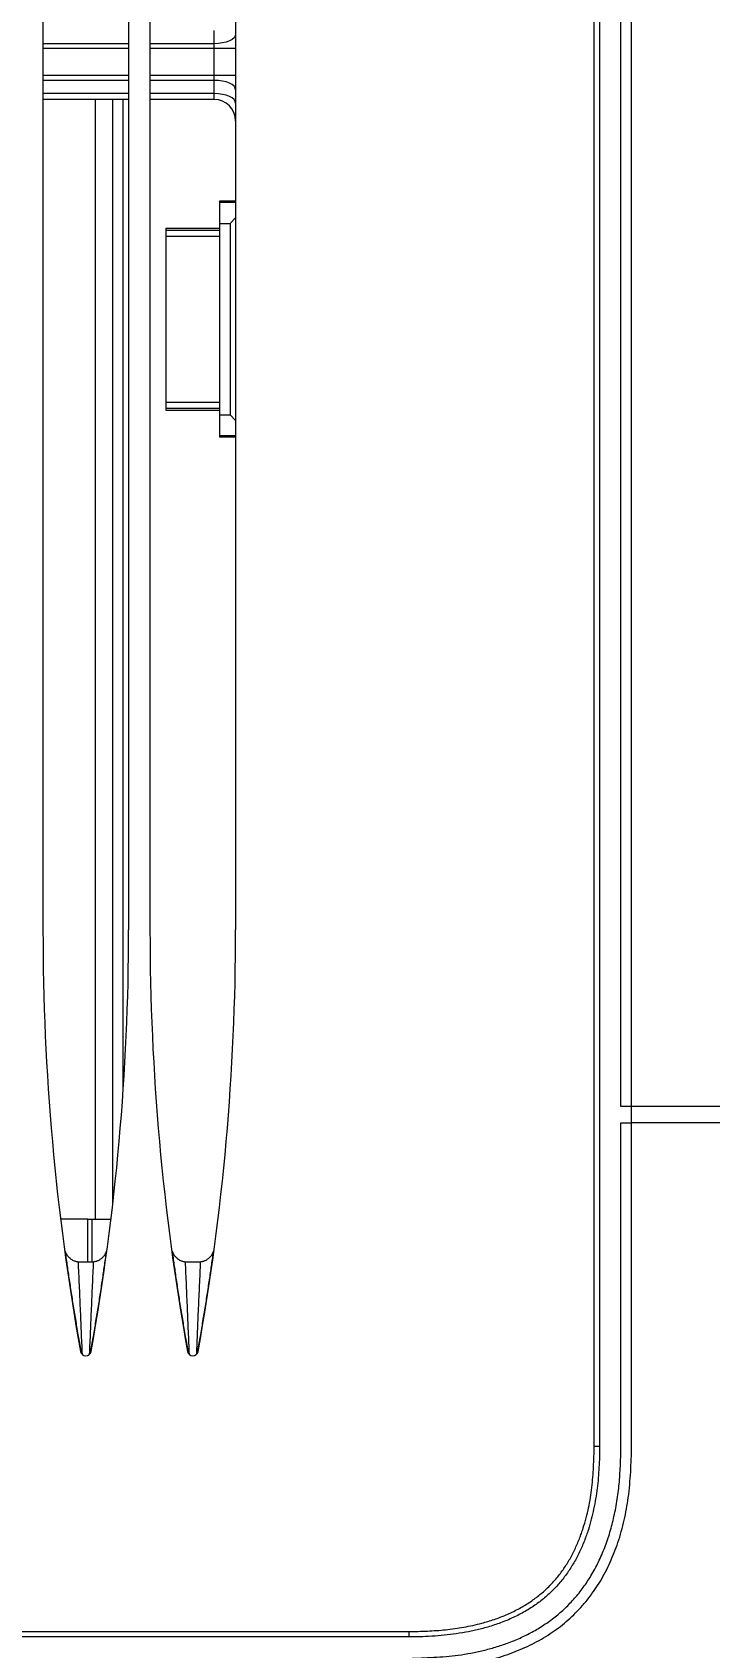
# Model space of a CAD drawing. Header units: metres. Extents: x -101133.8 to -101066.7, y -24899.3 to -24824.7.
# Drawn here: x -101102.6511 to -101102.5878, y -24837.4213 to -24837.2705 of the extents above; entities that cross this region are included whole.
import ezdxf

# ---------------------------------------------------------------- set-up
doc = ezdxf.new("R2010")
doc.units = ezdxf.units.M
doc.header["$LTSCALE"] = 0.2
doc.header["$PDSIZE"] = -5
doc.layers.add('CMT-COTATION DIVERS', color=1, linetype='Continuous')
doc.layers.add('CMT-CVC-MATERIEL', color=30, linetype='Continuous')
doc.styles.get("Standard").update_dxf_attribs({"font": 'arial.ttf'})
doc.dimstyles.get("Standard").update_dxf_attribs({"dimtxt": 0.18, "dimasz": 0.18, "dimexe": 0.18, "dimexo": 0.0625, "dimgap": 0.09, "dimtad": 0, "dimtih": 1, "dimtoh": 1, "dimdec": 4, "dimzin": 0, "dimdsep": 46, "dimtxsty": 'Standard', "dimcen": 0.09, "dimadec": 0, "dimazin": 0, "dimtfac": 1, "dimtdec": 4, "dimtofl": 0, "dimtmove": 0, "dimatfit": 3, "dimfxl": 1, "dimtolj": 1, "dimtzin": 0, "dimarcsym": 0})

# ---------------------------------------------------------------- blocks, each defined once
blk = doc.blocks.new('Cassette 600x600')
at = {"linetype": 'Continuous', "lineweight": 13}
for p, q in [((-20483.73, 72.81), (-20483.73, 443.21)), ((-20483.23, 443.21), (-20483.23, 72.81)), ((-20143.73, 107.01), (-20417.73, 107.01)), ((-20340.23, 99.01), (-20340.23, 107.01)), ((-20339.68, 99.01), (-20339.68, 107.01)), ((-20338.44, 99.01), (-20338.44, 107.01)), ((-20337.99, 99.01), (-20337.99, 107.01)), ((-20335.47, 99.01), (-20335.47, 107.01)), ((-20335.02, 99.01), (-20335.02, 107.01)), ((-20449.23, 104.73), (-20449.23, 104.76)), ((-20444.73, 102.83), (-20444.73, 105.36)), ((-20455.73, 103.7), (-20455.73, 103.74)), ((-20448.72, 103.7), (-20448.73, 103.53)), ((-20448.73, 102.83), (-20444.73, 102.83)), ((-20444.73, 102.83), (-20444.73, 102.42)), ((-20455.73, 102.27), (-20455.73, 102.31)), ((-20449.23, 101.25), (-20449.23, 101.28)), ((-20448.73, 102.48), (-20448.72, 102.31)), ((-20448.73, 102.42), (-20444.73, 102.42)), ((-20444.73, 102.42), (-20444.73, 100.65)), ((-20444.73, 102.1), (-20340.23, 102.1)), ((-20443.28, 100.48), (-20340.23, 100.48)), ((-20432.64, 99.51), (-20340.23, 99.51)), ((-20143.73, 99.01), (-20417.73, 99.01)), ((-20143.73, 97.01), (-20417.73, 97.01)), ((-20340.23, 91.01), (-20340.23, 97.01)), ((-20339.68, 91.01), (-20339.68, 97.01)), ((-20338.44, 91.01), (-20338.44, 97.01)), ((-20337.99, 91.01), (-20337.99, 97.01)), ((-20335.47, 91.01), (-20335.47, 97.01)), ((-20335.02, 91.01), (-20335.02, 97.01)), ((-20352.23, 95.54), (-20369.23, 95.54)), ((-20369.23, 95.54), (-20369.23, 90.51)), ((-20369.05, 95.54), (-20369.05, 90.51)), ((-20368.48, 95.54), (-20368.48, 90.51)), ((-20352.98, 95.54), (-20352.98, 90.51)), ((-20352.41, 95.54), (-20352.41, 90.51)), ((-20352.23, 95.54), (-20352.23, 90.51)), ((-20455.73, 93.7), (-20455.73, 93.74)), ((-20448.72, 93.7), (-20448.73, 93.53)), ((-20455.73, 92.27), (-20455.73, 92.31)), ((-20448.73, 92.48), (-20448.72, 92.31)), ((-20369.23, 90.51), (-20371.73, 90.51)), ((-20371.73, 89.01), (-20371.73, 90.51)), ((-20371.63, 89.01), (-20371.63, 90.51)), ((-20369.66, 90.51), (-20369.66, 89.53)), ((-20369.05, 90.51), (-20369.23, 90.51)), ((-20368.48, 90.51), (-20369.05, 90.51)), ((-20352.98, 90.51), (-20368.48, 90.51)), ((-20352.41, 90.51), (-20352.98, 90.51)), ((-20352.23, 90.51), (-20352.41, 90.51)), ((-20349.73, 90.51), (-20352.23, 90.51)), ((-20351.8, 90.51), (-20351.8, 89.53)), ((-20349.83, 89.01), (-20349.83, 90.51)), ((-20349.73, 89.01), (-20349.73, 90.51)), ((-20340.23, 91.01), (-20339.68, 91.01)), ((-20339.75, 90.24), (-20339.69, 90.61)), ((-20339.69, 90.61), (-20339.68, 91.01)), ((-20339.68, 91.01), (-20338.44, 91.01)), ((-20338.51, 90.24), (-20338.46, 90.61)), ((-20338.46, 90.61), (-20338.44, 91.01)), ((-20338.44, 91.01), (-20337.99, 91.01)), ((-20337.99, 89.01), (-20337.99, 91.01)), ((-20337.99, 91.01), (-20335.47, 91.01)), ((-20335.47, 89.01), (-20335.47, 91.01)), ((-20335.47, 91.01), (-20335.02, 91.01)), ((-20335.02, 91.01), (-20333.78, 91.01)), ((-20335, 90.61), (-20335.02, 91.01)), ((-20334.95, 90.24), (-20335, 90.61)), ((-20143.73, 89.01), (-20417.73, 89.01)), ((-20369.66, 89.53), (-20370.18, 89.01)), ((-20351.8, 89.53), (-20369.66, 89.53)), ((-20351.28, 89.01), (-20351.8, 89.53)), ((-20340.57, 89.01), (-20340.4, 89.04)), ((-20340.4, 89.04), (-20340.23, 89.16)), ((-20340.23, 89.16), (-20340.07, 89.34)), ((-20340.07, 89.34), (-20339.94, 89.59)), ((-20339.94, 89.59), (-20339.83, 89.89)), ((-20339.83, 89.89), (-20339.75, 90.24)), ((-20339.34, 89.01), (-20339.16, 89.04)), ((-20339.16, 89.04), (-20338.99, 89.16)), ((-20338.99, 89.16), (-20338.84, 89.34)), ((-20338.84, 89.34), (-20338.7, 89.59)), ((-20338.7, 89.59), (-20338.59, 89.89)), ((-20338.59, 89.89), (-20338.51, 90.24)), ((-20334.87, 89.89), (-20334.95, 90.24)), ((-20334.76, 89.59), (-20334.87, 89.89)), ((-20334.62, 89.34), (-20334.76, 89.59)), ((-20334.47, 89.16), (-20334.62, 89.34)), ((-20334.3, 89.04), (-20334.47, 89.16)), ((-20334.12, 89.01), (-20334.3, 89.04)), ((-20483.73, 72.81), (-20483.23, 72.81)), ((-20465.93, 55.51), (-20465.93, 55.01)), ((-20465.93, 55.51), (-20095.53, 55.51)), ((-20095.53, 55.01), (-20465.93, 55.01)), ((-20465.93, 53.01), (-20456.73, 53.01)), ((-20456.73, 53.01), (-20435.73, 53.01)), ((-20437.73, 53.01), (-20436.94, 53.01)), ((-20435.73, 53.01), (-20435.73, 52.01)), ((-20434.23, 53.01), (-20127.23, 53.01)), ((-20434.23, 52.01), (-20434.23, 53.01)), ((-20465.93, 52.01), (-20435.73, 52.01)), ((-20435.73, -42.83), (-20435.73, 52.01)), ((-20435.73, 52.01), (-20434.23, 52.01)), ((-20434.23, -42.83), (-20434.23, 52.01)), ((-20434.23, 52.01), (-20127.23, 52.01))]:
    blk.add_line(p, q, dxfattribs=at)
for centre, radius, start, end in [((-20417.73, -115.49), 222.5, 90, 100.1875), ((-20456.99, 103.01), 0.5, 100.1875, 259.8125), ((-20417.73, 321.51), 222.5, 259.8125, 270), ((-20417.73, -125.49), 222.5, 90, 100.1875), ((-20456.99, 93.01), 0.5, 100.1875, 259.8125), ((-20417.73, 311.51), 222.5, 259.8125, 270), ((-20342.23, 91.01), 2, 270, 0)]:
    blk.add_arc(centre, radius, start, end, dxfattribs=at)
for points, knots in [([(-20447.72, 104.95), (-20447.93, 104.92), (-20448.14, 104.89), (-20448.35, 104.86), (-20448.56, 104.83), (-20448.76, 104.8), (-20448.97, 104.77), (-20449.18, 104.74), (-20449.4, 104.71), (-20449.6, 104.68), (-20449.81, 104.65), (-20450.01, 104.62), (-20450.23, 104.59), (-20450.45, 104.56), (-20450.69, 104.52), (-20450.93, 104.48), (-20451.17, 104.45), (-20451.4, 104.41), (-20451.63, 104.38), (-20451.86, 104.34), (-20452.1, 104.3), (-20452.33, 104.27), (-20452.57, 104.23), (-20452.8, 104.19), (-20453.03, 104.15), (-20453.27, 104.12), (-20453.5, 104.08), (-20453.73, 104.04), (-20453.97, 104), (-20454.2, 103.96), (-20454.43, 103.92), (-20454.66, 103.89), (-20454.89, 103.85), (-20455.13, 103.81), (-20455.38, 103.76), (-20455.64, 103.72), (-20455.83, 103.68), (-20455.98, 103.66), (-20456.08, 103.64), (-20456.19, 103.62), (-20456.3, 103.6), (-20456.42, 103.58), (-20456.54, 103.56), (-20456.66, 103.54), (-20456.78, 103.52), (-20456.9, 103.5), (-20457.02, 103.47), (-20457.14, 103.45), (-20457.26, 103.43)], [0, 0, 0, 0, 1, 1, 1, 2, 2, 2, 3, 3, 3, 4, 4, 4, 5, 5, 5, 6, 6, 6, 7, 7, 7, 8, 8, 8, 9, 9, 9, 10, 10, 10, 11, 11, 11, 12, 12, 12, 13, 13, 13, 14, 14, 14, 15, 15, 15, 16, 16, 16, 16]), ([(-20447.72, 104.95), (-20447.73, 104.94), (-20447.74, 104.94), (-20447.74, 104.94), (-20447.75, 104.93), (-20447.76, 104.93), (-20447.77, 104.93), (-20447.77, 104.92), (-20447.78, 104.92), (-20447.79, 104.92), (-20447.8, 104.92), (-20447.8, 104.91), (-20447.81, 104.91), (-20447.84, 104.9), (-20447.87, 104.88), (-20447.9, 104.87), (-20447.93, 104.85), (-20447.96, 104.84), (-20447.98, 104.82), (-20448.01, 104.81), (-20448.04, 104.79), (-20448.06, 104.77), (-20448.09, 104.76), (-20448.11, 104.74), (-20448.14, 104.72), (-20448.17, 104.7), (-20448.2, 104.67), (-20448.23, 104.64), (-20448.27, 104.61), (-20448.29, 104.59), (-20448.32, 104.56), (-20448.35, 104.53), (-20448.37, 104.5), (-20448.4, 104.47), (-20448.42, 104.44), (-20448.44, 104.41), (-20448.47, 104.38), (-20448.49, 104.34), (-20448.52, 104.29), (-20448.55, 104.24), (-20448.57, 104.2), (-20448.6, 104.15), (-20448.61, 104.11), (-20448.63, 104.06), (-20448.65, 104.02), (-20448.66, 103.97), (-20448.68, 103.92), (-20448.69, 103.87), (-20448.7, 103.83), (-20448.7, 103.82), (-20448.7, 103.81), (-20448.7, 103.8), (-20448.71, 103.79), (-20448.71, 103.78), (-20448.71, 103.77), (-20448.71, 103.76), (-20448.71, 103.74), (-20448.72, 103.73), (-20448.72, 103.72), (-20448.72, 103.71), (-20448.72, 103.7)], [0, 0, 0, 0, 1, 1, 1, 2, 2, 2, 3, 3, 3, 4, 4, 4, 5, 5, 5, 6, 6, 6, 7, 7, 7, 8, 8, 8, 9, 9, 9, 10, 10, 10, 11, 11, 11, 12, 12, 12, 13, 13, 13, 14, 14, 14, 15, 15, 15, 16, 16, 16, 17, 17, 17, 18, 18, 18, 19, 19, 19, 20, 20, 20, 20]), ([(-20457.37, 103.33), (-20457.01, 103.35), (-20456.65, 103.36), (-20456.29, 103.37), (-20455.93, 103.39), (-20455.57, 103.4), (-20455.21, 103.42), (-20454.85, 103.43), (-20454.49, 103.45), (-20454.13, 103.46), (-20453.77, 103.48), (-20453.41, 103.49), (-20453.05, 103.51), (-20452.69, 103.52), (-20452.33, 103.54), (-20451.97, 103.56), (-20451.61, 103.57), (-20451.25, 103.59), (-20450.89, 103.6), (-20450.52, 103.62), (-20450.16, 103.64), (-20449.8, 103.65), (-20449.44, 103.67), (-20449.08, 103.68), (-20448.72, 103.7)], [0, 0, 0, 0, 1, 1, 1, 2, 2, 2, 3, 3, 3, 4, 4, 4, 5, 5, 5, 6, 6, 6, 7, 7, 7, 8, 8, 8, 8]), ([(-20448.72, 102.31), (-20449.08, 102.33), (-20449.44, 102.34), (-20449.8, 102.36), (-20450.16, 102.37), (-20450.52, 102.39), (-20450.89, 102.41), (-20451.25, 102.42), (-20451.61, 102.44), (-20451.97, 102.45), (-20452.33, 102.47), (-20452.69, 102.49), (-20453.05, 102.5), (-20453.41, 102.52), (-20453.77, 102.53), (-20454.13, 102.55), (-20454.49, 102.56), (-20454.85, 102.58), (-20455.21, 102.59), (-20455.57, 102.61), (-20455.93, 102.62), (-20456.29, 102.64), (-20456.65, 102.65), (-20457.01, 102.66), (-20457.37, 102.68)], [0, 0, 0, 0, 1, 1, 1, 2, 2, 2, 3, 3, 3, 4, 4, 4, 5, 5, 5, 6, 6, 6, 7, 7, 7, 8, 8, 8, 8]), ([(-20457.26, 102.58), (-20457.14, 102.56), (-20457.02, 102.54), (-20456.9, 102.51), (-20456.78, 102.49), (-20456.66, 102.47), (-20456.54, 102.45), (-20456.42, 102.43), (-20456.3, 102.41), (-20456.19, 102.39), (-20456.08, 102.37), (-20455.98, 102.35), (-20455.83, 102.33), (-20455.64, 102.29), (-20455.38, 102.25), (-20455.13, 102.2), (-20454.89, 102.16), (-20454.66, 102.12), (-20454.43, 102.09), (-20454.2, 102.05), (-20453.97, 102.01), (-20453.73, 101.97), (-20453.5, 101.93), (-20453.27, 101.89), (-20453.03, 101.86), (-20452.8, 101.82), (-20452.57, 101.78), (-20452.33, 101.74), (-20452.1, 101.71), (-20451.86, 101.67), (-20451.63, 101.63), (-20451.4, 101.6), (-20451.17, 101.56), (-20450.93, 101.53), (-20450.69, 101.49), (-20450.45, 101.45), (-20450.23, 101.42), (-20450.01, 101.39), (-20449.81, 101.36), (-20449.6, 101.33), (-20449.4, 101.3), (-20449.18, 101.27), (-20448.97, 101.24), (-20448.76, 101.21), (-20448.56, 101.18), (-20448.35, 101.15), (-20448.14, 101.12), (-20447.93, 101.09), (-20447.72, 101.06)], [0, 0, 0, 0, 1, 1, 1, 2, 2, 2, 3, 3, 3, 4, 4, 4, 5, 5, 5, 6, 6, 6, 7, 7, 7, 8, 8, 8, 9, 9, 9, 10, 10, 10, 11, 11, 11, 12, 12, 12, 13, 13, 13, 14, 14, 14, 15, 15, 15, 16, 16, 16, 16]), ([(-20448.73, 103.53), (-20448.73, 103.51), (-20448.73, 103.49), (-20448.73, 103.47), (-20448.73, 103.45), (-20448.73, 103.42), (-20448.73, 103.4), (-20448.73, 103.38), (-20448.73, 103.36), (-20448.73, 103.34), (-20448.73, 103.32), (-20448.73, 103.3), (-20448.73, 103.28), (-20448.73, 103.26), (-20448.73, 103.23), (-20448.73, 103.21), (-20448.73, 103.19), (-20448.73, 103.17), (-20448.73, 103.14), (-20448.73, 103.12), (-20448.73, 103.1), (-20448.73, 103.07), (-20448.73, 103.05), (-20448.73, 103.03), (-20448.73, 103.01), (-20448.73, 102.98), (-20448.73, 102.96), (-20448.73, 102.94), (-20448.73, 102.91), (-20448.73, 102.89), (-20448.73, 102.87), (-20448.73, 102.85), (-20448.73, 102.82), (-20448.73, 102.8), (-20448.73, 102.78), (-20448.73, 102.76), (-20448.73, 102.73), (-20448.73, 102.71), (-20448.73, 102.69), (-20448.73, 102.67), (-20448.73, 102.65), (-20448.73, 102.63), (-20448.73, 102.61), (-20448.73, 102.59), (-20448.73, 102.57), (-20448.73, 102.54), (-20448.73, 102.52), (-20448.73, 102.5), (-20448.73, 102.48)], [0, 0, 0, 0, 1, 1, 1, 2, 2, 2, 3, 3, 3, 4, 4, 4, 5, 5, 5, 6, 6, 6, 7, 7, 7, 8, 8, 8, 9, 9, 9, 10, 10, 10, 11, 11, 11, 12, 12, 12, 13, 13, 13, 14, 14, 14, 15, 15, 15, 16, 16, 16, 16]), ([(-20448.72, 102.31), (-20448.71, 102.28), (-20448.71, 102.25), (-20448.7, 102.22), (-20448.7, 102.19), (-20448.69, 102.16), (-20448.68, 102.12), (-20448.67, 102.09), (-20448.67, 102.06), (-20448.66, 102.03), (-20448.65, 102), (-20448.64, 101.97), (-20448.63, 101.94), (-20448.61, 101.9), (-20448.6, 101.86), (-20448.58, 101.82), (-20448.56, 101.78), (-20448.54, 101.75), (-20448.52, 101.71), (-20448.49, 101.67), (-20448.47, 101.64), (-20448.44, 101.6), (-20448.41, 101.56), (-20448.38, 101.52), (-20448.35, 101.49), (-20448.33, 101.46), (-20448.31, 101.44), (-20448.28, 101.41), (-20448.26, 101.39), (-20448.23, 101.36), (-20448.2, 101.34), (-20448.17, 101.31), (-20448.15, 101.29), (-20448.12, 101.27), (-20448.08, 101.25), (-20448.05, 101.23), (-20448.02, 101.21), (-20447.99, 101.19), (-20447.97, 101.18), (-20447.95, 101.17), (-20447.93, 101.16), (-20447.9, 101.14), (-20447.87, 101.13), (-20447.85, 101.12), (-20447.82, 101.11), (-20447.8, 101.1), (-20447.77, 101.09), (-20447.75, 101.08), (-20447.72, 101.06)], [0, 0, 0, 0, 1, 1, 1, 2, 2, 2, 3, 3, 3, 4, 4, 4, 5, 5, 5, 6, 6, 6, 7, 7, 7, 8, 8, 8, 9, 9, 9, 10, 10, 10, 11, 11, 11, 12, 12, 12, 13, 13, 13, 14, 14, 14, 15, 15, 15, 16, 16, 16, 16]), ([(-20457.37, 93.33), (-20457.01, 93.35), (-20456.65, 93.36), (-20456.29, 93.37), (-20455.93, 93.39), (-20455.57, 93.4), (-20455.21, 93.42), (-20454.85, 93.43), (-20454.49, 93.45), (-20454.13, 93.46), (-20453.77, 93.48), (-20453.41, 93.49), (-20453.05, 93.51), (-20452.69, 93.52), (-20452.33, 93.54), (-20451.97, 93.56), (-20451.61, 93.57), (-20451.25, 93.59), (-20450.89, 93.6), (-20450.52, 93.62), (-20450.16, 93.64), (-20449.8, 93.65), (-20449.44, 93.67), (-20449.08, 93.68), (-20448.72, 93.7)], [0, 0, 0, 0, 1, 1, 1, 2, 2, 2, 3, 3, 3, 4, 4, 4, 5, 5, 5, 6, 6, 6, 7, 7, 7, 8, 8, 8, 8]), ([(-20447.72, 94.95), (-20447.93, 94.92), (-20448.14, 94.89), (-20448.35, 94.86), (-20448.56, 94.83), (-20448.76, 94.8), (-20448.97, 94.77), (-20449.18, 94.74), (-20449.4, 94.71), (-20449.6, 94.68), (-20449.81, 94.65), (-20450.01, 94.62), (-20450.23, 94.59), (-20450.45, 94.56), (-20450.69, 94.52), (-20450.93, 94.48), (-20451.17, 94.45), (-20451.4, 94.41), (-20451.63, 94.38), (-20451.86, 94.34), (-20452.1, 94.3), (-20452.33, 94.27), (-20452.57, 94.23), (-20452.8, 94.19), (-20453.03, 94.15), (-20453.27, 94.12), (-20453.5, 94.08), (-20453.73, 94.04), (-20453.97, 94), (-20454.2, 93.96), (-20454.43, 93.92), (-20454.66, 93.89), (-20454.89, 93.85), (-20455.13, 93.81), (-20455.38, 93.76), (-20455.64, 93.72), (-20455.83, 93.68), (-20455.98, 93.66), (-20456.08, 93.64), (-20456.19, 93.62), (-20456.3, 93.6), (-20456.42, 93.58), (-20456.54, 93.56), (-20456.66, 93.54), (-20456.78, 93.52), (-20456.9, 93.5), (-20457.02, 93.47), (-20457.14, 93.45), (-20457.26, 93.43)], [0, 0, 0, 0, 1, 1, 1, 2, 2, 2, 3, 3, 3, 4, 4, 4, 5, 5, 5, 6, 6, 6, 7, 7, 7, 8, 8, 8, 9, 9, 9, 10, 10, 10, 11, 11, 11, 12, 12, 12, 13, 13, 13, 14, 14, 14, 15, 15, 15, 16, 16, 16, 16]), ([(-20448.73, 93.53), (-20448.73, 93.51), (-20448.73, 93.49), (-20448.73, 93.47), (-20448.73, 93.45), (-20448.73, 93.42), (-20448.73, 93.4), (-20448.73, 93.38), (-20448.73, 93.36), (-20448.73, 93.34), (-20448.73, 93.32), (-20448.73, 93.3), (-20448.73, 93.28), (-20448.73, 93.26), (-20448.73, 93.23), (-20448.73, 93.21), (-20448.73, 93.19), (-20448.73, 93.17), (-20448.73, 93.14), (-20448.73, 93.12), (-20448.73, 93.1), (-20448.73, 93.07), (-20448.73, 93.05), (-20448.73, 93.03), (-20448.73, 93.01), (-20448.73, 92.98), (-20448.73, 92.96), (-20448.73, 92.94), (-20448.73, 92.91), (-20448.73, 92.89), (-20448.73, 92.87), (-20448.73, 92.85), (-20448.73, 92.82), (-20448.73, 92.8), (-20448.73, 92.78), (-20448.73, 92.76), (-20448.73, 92.73), (-20448.73, 92.71), (-20448.73, 92.69), (-20448.73, 92.67), (-20448.73, 92.65), (-20448.73, 92.63), (-20448.73, 92.61), (-20448.73, 92.59), (-20448.73, 92.57), (-20448.73, 92.54), (-20448.73, 92.52), (-20448.73, 92.5), (-20448.73, 92.48)], [0, 0, 0, 0, 1, 1, 1, 2, 2, 2, 3, 3, 3, 4, 4, 4, 5, 5, 5, 6, 6, 6, 7, 7, 7, 8, 8, 8, 9, 9, 9, 10, 10, 10, 11, 11, 11, 12, 12, 12, 13, 13, 13, 14, 14, 14, 15, 15, 15, 16, 16, 16, 16]), ([(-20447.72, 94.95), (-20447.73, 94.94), (-20447.74, 94.94), (-20447.74, 94.94), (-20447.75, 94.93), (-20447.76, 94.93), (-20447.77, 94.93), (-20447.77, 94.92), (-20447.78, 94.92), (-20447.79, 94.92), (-20447.8, 94.92), (-20447.8, 94.91), (-20447.81, 94.91), (-20447.84, 94.9), (-20447.87, 94.88), (-20447.9, 94.87), (-20447.93, 94.85), (-20447.96, 94.84), (-20447.98, 94.82), (-20448.01, 94.81), (-20448.04, 94.79), (-20448.06, 94.77), (-20448.09, 94.76), (-20448.11, 94.74), (-20448.14, 94.72), (-20448.17, 94.7), (-20448.2, 94.67), (-20448.23, 94.64), (-20448.27, 94.61), (-20448.29, 94.59), (-20448.32, 94.56), (-20448.35, 94.53), (-20448.37, 94.5), (-20448.4, 94.47), (-20448.42, 94.44), (-20448.44, 94.41), (-20448.47, 94.38), (-20448.49, 94.34), (-20448.52, 94.29), (-20448.55, 94.24), (-20448.57, 94.2), (-20448.6, 94.15), (-20448.61, 94.11), (-20448.63, 94.06), (-20448.65, 94.02), (-20448.66, 93.97), (-20448.68, 93.92), (-20448.69, 93.87), (-20448.7, 93.83), (-20448.7, 93.82), (-20448.7, 93.81), (-20448.7, 93.8), (-20448.71, 93.79), (-20448.71, 93.78), (-20448.71, 93.77), (-20448.71, 93.76), (-20448.71, 93.74), (-20448.72, 93.73), (-20448.72, 93.72), (-20448.72, 93.71), (-20448.72, 93.7)], [0, 0, 0, 0, 1, 1, 1, 2, 2, 2, 3, 3, 3, 4, 4, 4, 5, 5, 5, 6, 6, 6, 7, 7, 7, 8, 8, 8, 9, 9, 9, 10, 10, 10, 11, 11, 11, 12, 12, 12, 13, 13, 13, 14, 14, 14, 15, 15, 15, 16, 16, 16, 17, 17, 17, 18, 18, 18, 19, 19, 19, 20, 20, 20, 20]), ([(-20448.72, 92.31), (-20449.08, 92.33), (-20449.44, 92.34), (-20449.8, 92.36), (-20450.16, 92.37), (-20450.52, 92.39), (-20450.89, 92.41), (-20451.25, 92.42), (-20451.61, 92.44), (-20451.97, 92.45), (-20452.33, 92.47), (-20452.69, 92.49), (-20453.05, 92.5), (-20453.41, 92.52), (-20453.77, 92.53), (-20454.13, 92.55), (-20454.49, 92.56), (-20454.85, 92.58), (-20455.21, 92.59), (-20455.57, 92.61), (-20455.93, 92.62), (-20456.29, 92.64), (-20456.65, 92.65), (-20457.01, 92.66), (-20457.37, 92.68)], [0, 0, 0, 0, 1, 1, 1, 2, 2, 2, 3, 3, 3, 4, 4, 4, 5, 5, 5, 6, 6, 6, 7, 7, 7, 8, 8, 8, 8]), ([(-20457.26, 92.58), (-20457.14, 92.56), (-20457.02, 92.54), (-20456.9, 92.51), (-20456.78, 92.49), (-20456.66, 92.47), (-20456.54, 92.45), (-20456.42, 92.43), (-20456.3, 92.41), (-20456.19, 92.39), (-20456.08, 92.37), (-20455.98, 92.35), (-20455.83, 92.33), (-20455.64, 92.29), (-20455.38, 92.25), (-20455.13, 92.2), (-20454.89, 92.16), (-20454.66, 92.12), (-20454.43, 92.09), (-20454.2, 92.05), (-20453.97, 92.01), (-20453.73, 91.97), (-20453.5, 91.93), (-20453.27, 91.89), (-20453.03, 91.86), (-20452.8, 91.82), (-20452.57, 91.78), (-20452.33, 91.74), (-20452.1, 91.71), (-20451.86, 91.67), (-20451.63, 91.63), (-20451.4, 91.6), (-20451.17, 91.56), (-20450.93, 91.53), (-20450.69, 91.49), (-20450.45, 91.45), (-20450.23, 91.42), (-20450.01, 91.39), (-20449.81, 91.36), (-20449.6, 91.33), (-20449.4, 91.3), (-20449.18, 91.27), (-20448.97, 91.24), (-20448.76, 91.21), (-20448.56, 91.18), (-20448.35, 91.15), (-20448.14, 91.12), (-20447.93, 91.09), (-20447.72, 91.06)], [0, 0, 0, 0, 1, 1, 1, 2, 2, 2, 3, 3, 3, 4, 4, 4, 5, 5, 5, 6, 6, 6, 7, 7, 7, 8, 8, 8, 9, 9, 9, 10, 10, 10, 11, 11, 11, 12, 12, 12, 13, 13, 13, 14, 14, 14, 15, 15, 15, 16, 16, 16, 16]), ([(-20448.72, 92.31), (-20448.71, 92.28), (-20448.71, 92.25), (-20448.7, 92.22), (-20448.7, 92.19), (-20448.69, 92.16), (-20448.68, 92.12), (-20448.67, 92.09), (-20448.67, 92.06), (-20448.66, 92.03), (-20448.65, 92), (-20448.64, 91.97), (-20448.63, 91.94), (-20448.61, 91.9), (-20448.6, 91.86), (-20448.58, 91.82), (-20448.56, 91.78), (-20448.54, 91.75), (-20448.52, 91.71), (-20448.49, 91.67), (-20448.47, 91.64), (-20448.44, 91.6), (-20448.41, 91.56), (-20448.38, 91.52), (-20448.35, 91.49), (-20448.33, 91.46), (-20448.31, 91.44), (-20448.28, 91.41), (-20448.26, 91.39), (-20448.23, 91.36), (-20448.2, 91.34), (-20448.17, 91.31), (-20448.15, 91.29), (-20448.12, 91.27), (-20448.08, 91.25), (-20448.05, 91.23), (-20448.02, 91.21), (-20447.99, 91.19), (-20447.97, 91.18), (-20447.95, 91.17), (-20447.93, 91.16), (-20447.9, 91.14), (-20447.87, 91.13), (-20447.85, 91.12), (-20447.82, 91.11), (-20447.8, 91.1), (-20447.77, 91.09), (-20447.75, 91.08), (-20447.72, 91.06)], [0, 0, 0, 0, 1, 1, 1, 2, 2, 2, 3, 3, 3, 4, 4, 4, 5, 5, 5, 6, 6, 6, 7, 7, 7, 8, 8, 8, 9, 9, 9, 10, 10, 10, 11, 11, 11, 12, 12, 12, 13, 13, 13, 14, 14, 14, 15, 15, 15, 16, 16, 16, 16]), ([(-20486.73, 72.81), (-20486.72, 72.41), (-20486.7, 72.01), (-20486.69, 71.61), (-20486.67, 71.21), (-20486.65, 70.81), (-20486.63, 70.41), (-20486.61, 70.01), (-20486.58, 69.62), (-20486.54, 69.21), (-20486.51, 68.81), (-20486.46, 68.4), (-20486.41, 68.02), (-20486.36, 67.65), (-20486.31, 67.31), (-20486.24, 66.96), (-20486.18, 66.61), (-20486.11, 66.25), (-20486.03, 65.9), (-20485.95, 65.55), (-20485.86, 65.21), (-20485.76, 64.86), (-20485.66, 64.51), (-20485.55, 64.15), (-20485.44, 63.83), (-20485.33, 63.5), (-20485.22, 63.2), (-20485.1, 62.89), (-20484.98, 62.59), (-20484.85, 62.28), (-20484.72, 61.98), (-20484.58, 61.68), (-20484.44, 61.38), (-20484.29, 61.09), (-20484.13, 60.8), (-20483.97, 60.5), (-20483.8, 60.23), (-20483.64, 59.95), (-20483.47, 59.69), (-20483.29, 59.43), (-20483.12, 59.17), (-20482.93, 58.92), (-20482.74, 58.67), (-20482.54, 58.42), (-20482.34, 58.17), (-20482.13, 57.94), (-20481.93, 57.7), (-20481.71, 57.47), (-20481.49, 57.25), (-20481.26, 57.03), (-20481.03, 56.81), (-20480.8, 56.6), (-20480.56, 56.39), (-20480.32, 56.19), (-20480.07, 56), (-20479.82, 55.81), (-20479.56, 55.62), (-20479.31, 55.44), (-20479.05, 55.27), (-20478.79, 55.1), (-20478.51, 54.93), (-20478.23, 54.77), (-20477.94, 54.6), (-20477.65, 54.45), (-20477.35, 54.29), (-20477.06, 54.15), (-20476.75, 54.02), (-20476.45, 53.88), (-20476.14, 53.75), (-20475.84, 53.63), (-20475.54, 53.51), (-20475.24, 53.4), (-20474.91, 53.29), (-20474.58, 53.18), (-20474.23, 53.07), (-20473.88, 52.98), (-20473.53, 52.88), (-20473.18, 52.79), (-20472.83, 52.71), (-20472.48, 52.63), (-20472.12, 52.56), (-20471.78, 52.49), (-20471.43, 52.43), (-20471.09, 52.37), (-20470.71, 52.32), (-20470.34, 52.27), (-20469.93, 52.23), (-20469.52, 52.19), (-20469.12, 52.16), (-20468.72, 52.13), (-20468.33, 52.1), (-20467.93, 52.08), (-20467.53, 52.06), (-20467.13, 52.05), (-20466.73, 52.03), (-20466.33, 52.02), (-20465.93, 52.01)], [0, 0, 0, 0, 1, 1, 1, 2, 2, 2, 3, 3, 3, 4, 4, 4, 5, 5, 5, 6, 6, 6, 7, 7, 7, 8, 8, 8, 9, 9, 9, 10, 10, 10, 11, 11, 11, 12, 12, 12, 13, 13, 13, 14, 14, 14, 15, 15, 15, 16, 16, 16, 17, 17, 17, 18, 18, 18, 19, 19, 19, 20, 20, 20, 21, 21, 21, 22, 22, 22, 23, 23, 23, 24, 24, 24, 25, 25, 25, 26, 26, 26, 27, 27, 27, 28, 28, 28, 29, 29, 29, 30, 30, 30, 31, 31, 31, 32, 32, 32, 32]), ([(-20485.73, 72.81), (-20485.72, 72.42), (-20485.7, 72.04), (-20485.69, 71.65), (-20485.67, 71.27), (-20485.66, 70.88), (-20485.63, 70.5), (-20485.61, 70.12), (-20485.59, 69.73), (-20485.55, 69.35), (-20485.52, 68.97), (-20485.48, 68.59), (-20485.43, 68.21), (-20485.37, 67.82), (-20485.31, 67.43), (-20485.24, 67.03), (-20485.17, 66.64), (-20485.08, 66.25), (-20484.99, 65.88), (-20484.9, 65.5), (-20484.8, 65.13), (-20484.68, 64.73), (-20484.56, 64.33), (-20484.41, 63.91), (-20484.3, 63.61), (-20484.22, 63.37), (-20484.15, 63.2), (-20484.08, 63.02), (-20484, 62.84), (-20483.92, 62.64), (-20483.83, 62.44), (-20483.74, 62.25), (-20483.66, 62.06), (-20483.56, 61.87), (-20483.47, 61.69), (-20483.38, 61.5), (-20483.27, 61.32), (-20483.17, 61.13), (-20483.07, 60.94), (-20482.96, 60.76), (-20482.84, 60.57), (-20482.73, 60.39), (-20482.61, 60.21), (-20482.49, 60.03), (-20482.37, 59.85), (-20482.25, 59.68), (-20482.12, 59.5), (-20481.99, 59.33), (-20481.86, 59.16), (-20481.73, 59), (-20481.59, 58.84), (-20481.46, 58.68), (-20481.32, 58.52), (-20481.18, 58.37), (-20481.03, 58.21), (-20480.89, 58.06), (-20480.74, 57.91), (-20480.59, 57.77), (-20480.44, 57.62), (-20480.28, 57.48), (-20480.12, 57.34), (-20479.96, 57.2), (-20479.8, 57.06), (-20479.63, 56.92), (-20479.46, 56.79), (-20479.28, 56.65), (-20479.11, 56.53), (-20478.93, 56.4), (-20478.75, 56.27), (-20478.57, 56.15), (-20478.4, 56.04), (-20478.22, 55.93), (-20478.02, 55.81), (-20477.83, 55.69), (-20477.6, 55.56), (-20477.39, 55.44), (-20477.17, 55.32), (-20476.95, 55.21), (-20476.73, 55.11), (-20476.51, 55), (-20476.28, 54.9), (-20476.06, 54.8), (-20475.84, 54.7), (-20475.61, 54.61), (-20475.38, 54.52), (-20475.15, 54.44), (-20474.91, 54.35), (-20474.67, 54.27), (-20474.43, 54.19), (-20474.19, 54.11), (-20473.94, 54.04), (-20473.7, 53.97), (-20473.46, 53.9), (-20473.22, 53.84), (-20472.97, 53.78), (-20472.74, 53.72), (-20472.48, 53.66), (-20472.22, 53.6), (-20471.95, 53.55), (-20471.68, 53.49), (-20471.41, 53.44), (-20471.14, 53.4), (-20470.87, 53.36), (-20470.6, 53.31), (-20470.33, 53.28), (-20470.06, 53.24), (-20469.79, 53.21), (-20469.52, 53.18), (-20469.24, 53.16), (-20468.97, 53.13), (-20468.69, 53.11), (-20468.42, 53.1), (-20468.14, 53.08), (-20467.86, 53.07), (-20467.59, 53.05), (-20467.31, 53.04), (-20467.04, 53.03), (-20466.76, 53.03), (-20466.48, 53.02), (-20466.21, 53.01), (-20465.93, 53.01)], [0, 0, 0, 0, 1, 1, 1, 2, 2, 2, 3, 3, 3, 4, 4, 4, 5, 5, 5, 6, 6, 6, 7, 7, 7, 8, 8, 8, 9, 9, 9, 10, 10, 10, 11, 11, 11, 12, 12, 12, 13, 13, 13, 14, 14, 14, 15, 15, 15, 16, 16, 16, 17, 17, 17, 18, 18, 18, 19, 19, 19, 20, 20, 20, 21, 21, 21, 22, 22, 22, 23, 23, 23, 24, 24, 24, 25, 25, 25, 26, 26, 26, 27, 27, 27, 28, 28, 28, 29, 29, 29, 30, 30, 30, 31, 31, 31, 32, 32, 32, 33, 33, 33, 34, 34, 34, 35, 35, 35, 36, 36, 36, 37, 37, 37, 38, 38, 38, 39, 39, 39, 40, 40, 40, 40]), ([(-20465.93, 55.01), (-20466.26, 55.01), (-20466.59, 55.01), (-20466.91, 55.02), (-20467.24, 55.03), (-20467.57, 55.04), (-20467.9, 55.06), (-20468.22, 55.08), (-20468.55, 55.1), (-20468.88, 55.13), (-20469.2, 55.16), (-20469.53, 55.19), (-20469.86, 55.23), (-20470.18, 55.27), (-20470.5, 55.32), (-20470.83, 55.38), (-20471.15, 55.43), (-20471.48, 55.49), (-20471.79, 55.56), (-20472.11, 55.62), (-20472.42, 55.69), (-20472.75, 55.78), (-20473.08, 55.87), (-20473.43, 55.97), (-20473.69, 56.05), (-20473.91, 56.12), (-20474.06, 56.17), (-20474.23, 56.23), (-20474.39, 56.29), (-20474.58, 56.36), (-20474.76, 56.43), (-20474.94, 56.5), (-20475.11, 56.57), (-20475.28, 56.64), (-20475.45, 56.72), (-20475.63, 56.8), (-20475.8, 56.88), (-20475.97, 56.96), (-20476.14, 57.04), (-20476.3, 57.13), (-20476.47, 57.22), (-20476.63, 57.31), (-20476.8, 57.41), (-20476.96, 57.5), (-20477.12, 57.6), (-20477.28, 57.7), (-20477.44, 57.8), (-20477.6, 57.9), (-20477.75, 58.01), (-20477.91, 58.12), (-20478.06, 58.24), (-20478.21, 58.36), (-20478.36, 58.47), (-20478.51, 58.6), (-20478.66, 58.72), (-20478.8, 58.84), (-20478.95, 58.97), (-20479.09, 59.1), (-20479.23, 59.24), (-20479.36, 59.37), (-20479.5, 59.51), (-20479.63, 59.65), (-20479.76, 59.79), (-20479.89, 59.93), (-20480.01, 60.07), (-20480.14, 60.22), (-20480.26, 60.37), (-20480.38, 60.52), (-20480.5, 60.67), (-20480.61, 60.83), (-20480.72, 60.98), (-20480.83, 61.13), (-20480.94, 61.3), (-20481.05, 61.47), (-20481.16, 61.65), (-20481.27, 61.83), (-20481.38, 62.01), (-20481.48, 62.2), (-20481.58, 62.38), (-20481.67, 62.56), (-20481.77, 62.75), (-20481.86, 62.94), (-20481.95, 63.13), (-20482.03, 63.32), (-20482.12, 63.51), (-20482.2, 63.71), (-20482.28, 63.9), (-20482.35, 64.1), (-20482.43, 64.3), (-20482.5, 64.49), (-20482.57, 64.69), (-20482.63, 64.89), (-20482.69, 65.08), (-20482.76, 65.29), (-20482.82, 65.5), (-20482.89, 65.73), (-20482.93, 65.9), (-20482.96, 66), (-20482.98, 66.08), (-20483, 66.17), (-20483.02, 66.26), (-20483.04, 66.35), (-20483.07, 66.44), (-20483.09, 66.54), (-20483.11, 66.63), (-20483.13, 66.72), (-20483.15, 66.81), (-20483.17, 66.89), (-20483.19, 67), (-20483.25, 67.28), (-20483.33, 67.72), (-20483.39, 68.12), (-20483.46, 68.52), (-20483.5, 68.88), (-20483.54, 69.24), (-20483.59, 69.61), (-20483.62, 69.97), (-20483.65, 70.38), (-20483.68, 70.78), (-20483.7, 71.22), (-20483.71, 71.51), (-20483.71, 71.64), (-20483.71, 71.73), (-20483.72, 71.84), (-20483.72, 71.94), (-20483.72, 72.05), (-20483.72, 72.16), (-20483.72, 72.27), (-20483.72, 72.37), (-20483.73, 72.48), (-20483.73, 72.59), (-20483.73, 72.7), (-20483.73, 72.81)], [0, 0, 0, 0, 1, 1, 1, 2, 2, 2, 3, 3, 3, 4, 4, 4, 5, 5, 5, 6, 6, 6, 7, 7, 7, 8, 8, 8, 9, 9, 9, 10, 10, 10, 11, 11, 11, 12, 12, 12, 13, 13, 13, 14, 14, 14, 15, 15, 15, 16, 16, 16, 17, 17, 17, 18, 18, 18, 19, 19, 19, 20, 20, 20, 21, 21, 21, 22, 22, 22, 23, 23, 23, 24, 24, 24, 25, 25, 25, 26, 26, 26, 27, 27, 27, 28, 28, 28, 29, 29, 29, 30, 30, 30, 31, 31, 31, 32, 32, 32, 33, 33, 33, 34, 34, 34, 35, 35, 35, 36, 36, 36, 37, 37, 37, 38, 38, 38, 39, 39, 39, 40, 40, 40, 41, 41, 41, 42, 42, 42, 43, 43, 43, 44, 44, 44, 44]), ([(-20483.23, 72.81), (-20483.22, 72.52), (-20483.22, 72.23), (-20483.21, 71.95), (-20483.2, 71.66), (-20483.19, 71.38), (-20483.18, 71.09), (-20483.16, 70.81), (-20483.15, 70.52), (-20483.13, 70.24), (-20483.11, 69.95), (-20483.08, 69.67), (-20483.06, 69.39), (-20483.03, 69.1), (-20482.99, 68.82), (-20482.95, 68.54), (-20482.91, 68.25), (-20482.87, 67.97), (-20482.82, 67.69), (-20482.77, 67.41), (-20482.71, 67.14), (-20482.65, 66.85), (-20482.58, 66.56), (-20482.51, 66.26), (-20482.45, 66.02), (-20482.38, 65.79), (-20482.33, 65.62), (-20482.28, 65.44), (-20482.22, 65.25), (-20482.16, 65.05), (-20482.09, 64.86), (-20482.03, 64.66), (-20481.96, 64.47), (-20481.89, 64.28), (-20481.82, 64.1), (-20481.74, 63.91), (-20481.66, 63.72), (-20481.58, 63.53), (-20481.5, 63.35), (-20481.41, 63.16), (-20481.32, 62.98), (-20481.23, 62.8), (-20481.14, 62.62), (-20481.04, 62.44), (-20480.95, 62.27), (-20480.84, 62.09), (-20480.74, 61.91), (-20480.62, 61.74), (-20480.52, 61.57), (-20480.41, 61.41), (-20480.31, 61.27), (-20480.2, 61.12), (-20480.1, 60.98), (-20479.98, 60.83), (-20479.87, 60.68), (-20479.75, 60.54), (-20479.63, 60.4), (-20479.51, 60.26), (-20479.39, 60.12), (-20479.27, 59.99), (-20479.14, 59.86), (-20479.01, 59.72), (-20478.88, 59.59), (-20478.74, 59.47), (-20478.61, 59.34), (-20478.47, 59.22), (-20478.33, 59.1), (-20478.19, 58.98), (-20478.05, 58.86), (-20477.91, 58.75), (-20477.76, 58.64), (-20477.61, 58.53), (-20477.46, 58.42), (-20477.31, 58.32), (-20477.16, 58.22), (-20477.01, 58.12), (-20476.86, 58.02), (-20476.7, 57.93), (-20476.54, 57.84), (-20476.39, 57.74), (-20476.23, 57.66), (-20476.06, 57.57), (-20475.9, 57.49), (-20475.74, 57.41), (-20475.58, 57.33), (-20475.41, 57.25), (-20475.24, 57.17), (-20475.08, 57.1), (-20474.91, 57.03), (-20474.74, 56.96), (-20474.57, 56.89), (-20474.4, 56.83), (-20474.22, 56.76), (-20474.06, 56.7), (-20473.9, 56.65), (-20473.75, 56.6), (-20473.54, 56.53), (-20473.29, 56.45), (-20472.94, 56.35), (-20472.62, 56.26), (-20472.29, 56.17), (-20471.99, 56.1), (-20471.68, 56.04), (-20471.37, 55.97), (-20471.05, 55.91), (-20470.73, 55.86), (-20470.41, 55.81), (-20470.1, 55.77), (-20469.78, 55.73), (-20469.46, 55.69), (-20469.14, 55.66), (-20468.82, 55.64), (-20468.5, 55.61), (-20468.18, 55.59), (-20467.86, 55.57), (-20467.54, 55.56), (-20467.22, 55.55), (-20466.89, 55.53), (-20466.57, 55.52), (-20466.25, 55.51), (-20465.93, 55.51)], [0, 0, 0, 0, 1, 1, 1, 2, 2, 2, 3, 3, 3, 4, 4, 4, 5, 5, 5, 6, 6, 6, 7, 7, 7, 8, 8, 8, 9, 9, 9, 10, 10, 10, 11, 11, 11, 12, 12, 12, 13, 13, 13, 14, 14, 14, 15, 15, 15, 16, 16, 16, 17, 17, 17, 18, 18, 18, 19, 19, 19, 20, 20, 20, 21, 21, 21, 22, 22, 22, 23, 23, 23, 24, 24, 24, 25, 25, 25, 26, 26, 26, 27, 27, 27, 28, 28, 28, 29, 29, 29, 30, 30, 30, 31, 31, 31, 32, 32, 32, 33, 33, 33, 34, 34, 34, 35, 35, 35, 36, 36, 36, 37, 37, 37, 38, 38, 38, 39, 39, 39, 40, 40, 40, 40])]:
    blk.add_open_spline(points, degree=3, knots=knots, dxfattribs=at)
blk = doc.blocks.new('COT-45')
at = {"color": 0}
for p, q in [((0, -1), (0, 1)), ((-1, 0), (1, 0))]:
    blk.add_line(p, q, dxfattribs=at)
at = {"color": 0, "const_width": 0.4}
blk.add_lwpolyline([(-0.4419, -0.4419), (0.4419, 0.4419)], dxfattribs=at)
blk = doc.blocks.new('*D83')
at = {"layer": 'CMT-COTATION DIVERS', "color": 0, "lineweight": -2}
for p, q in [((-101108.8404, -24836.86729), (-101108.8404, -24836.59379)), ((-101102.46986, -24837.82446), (-101102.46986, -24836.59379)), ((-101108.8154, -24836.64379), (-101102.49486, -24836.64379))]:
    blk.add_line(p, q, dxfattribs=at)
at = {"layer": 'Defpoints', "color": 0, "lineweight": 15}
for p in [(-101102.46986, -24836.64379), (-101108.8404, -24836.89729), (-101102.46986, -24837.85446)]:
    blk.add_point(p, dxfattribs=at)
at = {"layer": 'CMT-COTATION DIVERS', "color": 0, "lineweight": -2, "xscale": 0.025, "yscale": 0.025, "zscale": 0.025, "rotation": 180}
blk.add_blockref('COT-45', (-101108.8404, -24836.64379), dxfattribs=at)
at = {"layer": 'CMT-COTATION DIVERS', "color": 0, "lineweight": -2, "xscale": 0.025, "yscale": 0.025, "zscale": 0.025}
blk.add_blockref('COT-45', (-101102.46986, -24836.64379), dxfattribs=at)
at = {"layer": 'CMT-COTATION DIVERS', "color": 0, "lineweight": 15, "insert": (-101105.65513, -24836.56797), "char_height": 0.075, "attachment_point": 5}
blk.add_mtext('\\A1;637', dxfattribs=at)

msp = doc.modelspace()

# ---------------------------------------------------------------- block references
at = {"layer": 'CMT-CVC-MATERIEL', "xscale": 0.001, "yscale": 0.001, "zscale": 0.001, "rotation": 90}
msp.add_blockref('Cassette 600x600', (-101102.54312, -24816.93657), dxfattribs=at)

# ---------------------------------------------------------------- dimensions: what is measured, and where the dimension line sits
at = {"layer": 'CMT-COTATION DIVERS', "lineweight": 15}
dim = msp.add_linear_dim(base=(-101102.46986, -24836.64379), p1=(-101108.8404, -24836.89729), p2=(-101102.46986, -24837.85446), dimstyle='Standard', override={"dimscale": 0.05, "dimtxt": 1.5, "dimasz": 0.5, "dimexe": 1, "dimexo": 0.6, "dimgap": 0.75, "dimtad": 1, "dimtih": 0, "dimtoh": 0, "dimdec": 0, "dimlfac": 100, "dimblk": 'COT-45', "dimcen": 0, "dimadec": 2, "dimazin": 2, "dimtdec": 2, "dimtix": 1, "dimtmove": 1, "dimfrac": 1}, dxfattribs=at)
dim.commit()
dim.dimension.update_dxf_attribs({"geometry": '*D83', "text_midpoint": (-101105.65513, -24836.56797)})

doc.saveas('drawing.dxf')
